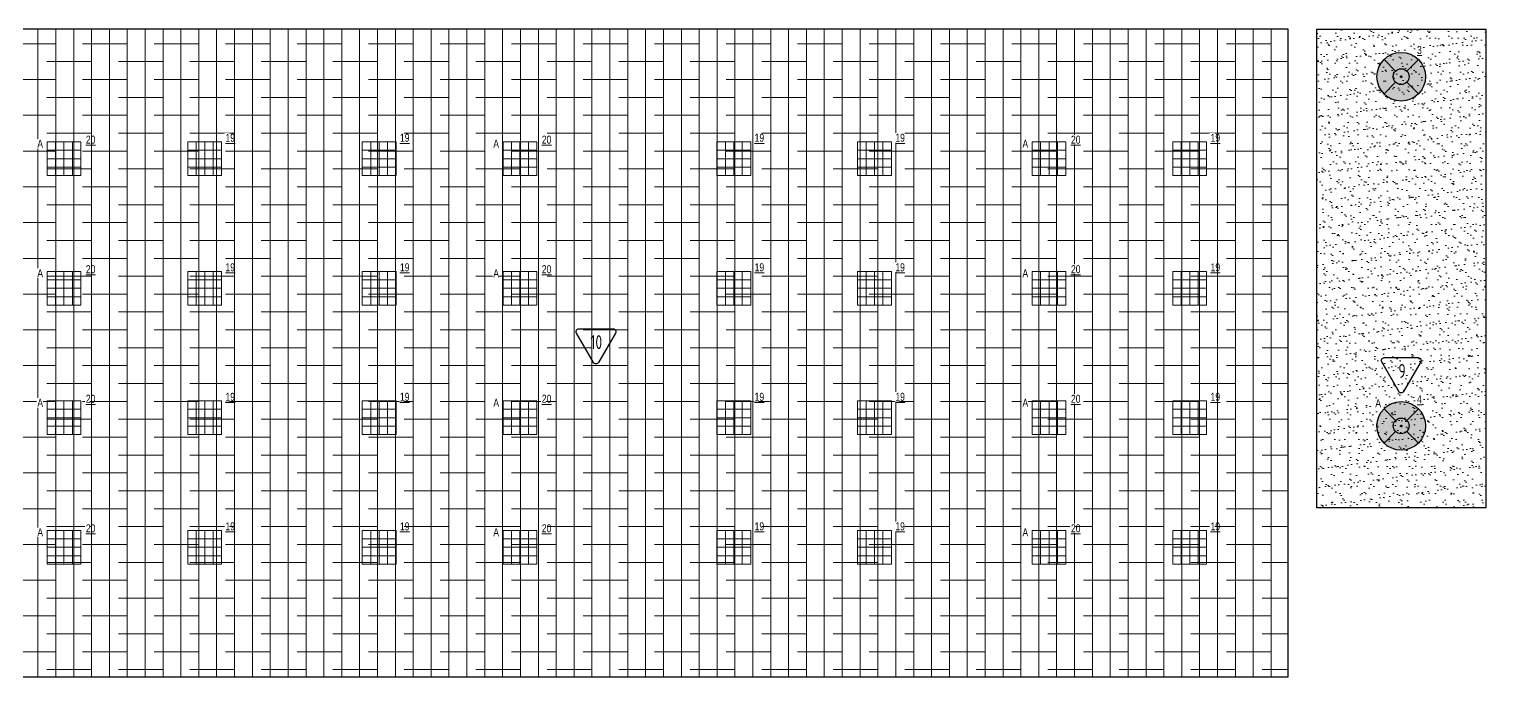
# Model space of a CAD drawing. Header units: millimetres. Extents: x -547274 to 397870, y -45599 to 141350.
# Drawn here: x -45914 to -20036, y 115851 to 127351 of the extents above; entities that cross this region are included whole.
import ezdxf

# ---------------------------------------------------------------- set-up
doc = ezdxf.new("R2010")
doc.units = ezdxf.units.MM
for name, color, linetype, lineweight in [('_ЭОМ_ОБЩ_Освещение_текст тип светильника', 172, 'Continuous', 50), ('_ЭОМ_светильник А', 1, 'Continuous', 35), ('_ЭОМ_светильник Р', 4, 'Continuous', 35)]:
    doc.layers.add(name, color=color, linetype=linetype, lineweight=lineweight)
doc.layers.add('X-ref Light Emergency', color=249, linetype='Continuous')
doc.layers.add('АР_Потолок_Покраска', color=7, linetype='Continuous', lineweight=5, true_color=0x007399)
doc.layers.add('АР_Потолок_сетка', color=7, linetype='Continuous', lineweight=0, true_color=0x636466)
doc.styles.add('ISOCPEUR', font='isocpeur.ttf', dxfattribs={"height": 799.9999999999999})
doc.styles.add('ГОСТ', font='cad.shx', dxfattribs={"width": 0.8})

# ---------------------------------------------------------------- blocks, each defined once
blk = doc.blocks.new('подвесной светильник люстра')
at = {"true_color": 0xf8f6b0, "transparency": 33554687}
h = blk.add_hatch(color=51, dxfattribs=at)
h.dxf.hatch_style = 1
edge = h.paths.add_edge_path()
edge.add_ellipse((0, 0), major_axis=(-431.6666666666836, 0), ratio=0.9999999999999278, start_angle=225.0000000000021, end_angle=314.9999999999979)
edge.add_line((-305.234427212194, 305.234427212194), (-98.99494936611666, 98.99494936611666))
edge.add_ellipse((0, 0), major_axis=(-140.0000000000049, 0), ratio=0.9999999999999304, start_angle=225.000000000002, end_angle=314.999999999998, ccw=False)
edge.add_line((98.99494936612066, 98.99494936611336), (305.2344272121939, 305.2344272121939))
edge = h.paths.add_edge_path()
edge.add_ellipse((0, 0), major_axis=(-140.0000000000049, 0), ratio=0.9999999999999304, start_angle=314.999999999998, end_angle=405.000000000002, ccw=False)
edge.add_line((-98.99494936611666, 98.99494936611666), (-305.234427212194, 305.234427212194))
edge.add_ellipse((0, 0), major_axis=(-431.6666666666836, 0), ratio=0.9999999999999278, start_angle=314.9999999999979, end_angle=405.0000000000014)
edge.add_line((-305.2344272121976, -305.2344272121903), (-98.99494936611669, -98.99494936611666))
edge = h.paths.add_edge_path()
edge.add_ellipse((0, 0), major_axis=(-140.0000000000049, 0), ratio=0.9999999999999304, start_angle=405.000000000002, end_angle=494.999999999998, ccw=False)
edge.add_line((-98.99494936611664, -98.99494936611677), (-305.2344272121976, -305.2344272121903))
edge.add_ellipse((0, 0), major_axis=(-431.6666666666836, 0), ratio=0.9999999999999278, start_angle=405.0000000000014, end_angle=494.9999999999979)
edge.add_line((305.234427212194, -305.234427212194), (98.99494936611669, -98.99494936611666))
edge = h.paths.add_edge_path()
edge.add_ellipse((0, 0), major_axis=(-431.6666666666836, 0), ratio=0.9999999999999278, start_angle=494.9999999999979, end_angle=585.0000000000022)
edge.add_line((305.234427212194, 305.2344272121939), (98.99494936612007, 98.99494936611276))
edge.add_ellipse((0, 0), major_axis=(-140.0000000000049, 0), ratio=0.9999999999999304, start_angle=494.999999999998, end_angle=585.000000000002, ccw=False)
edge.add_line((98.99494936611674, -98.99494936611666), (305.2344272121939, -305.234427212194))
edge = h.paths.add_edge_path()
edge.add_ellipse((0, 0), major_axis=(-140.0000000000049, 0), ratio=0.9999999999999304, start_angle=494.999999999998, end_angle=585.0000000000019)
edge.add_ellipse((0, 0), major_axis=(-140.0000000000049, 0), ratio=0.9999999999999304, start_angle=225.000000000002, end_angle=314.999999999998)
edge.add_ellipse((0, 0), major_axis=(-140.0000000000049, 0), ratio=0.9999999999999304, start_angle=314.999999999998, end_angle=405.000000000002)
edge.add_ellipse((0, 0), major_axis=(-140.0000000000049, 0), ratio=0.9999999999999304, start_angle=405.000000000002, end_angle=494.999999999998)
edge = h.paths.add_edge_path(flags=16)
edge.add_ellipse((0, 0), major_axis=(-14.00000000000909, 0), ratio=0.9999999999987021, start_angle=0, end_angle=360)
at = {"color": 0, "linetype": 'ByBlock', "lineweight": -2}
for points in [[(-305.2344272121991, 305.2344272121991), (-98.99494936611154, 98.99494936611154)], [(305.2344272121991, 305.2344272121991), (98.99494936611882, 98.99494936611154)], [(-98.99494936611154, -98.99494936611154), (-305.2344272121918, -305.2344272121845)], [(98.99494936611154, -98.99494936611154), (305.2344272121991, -305.2344272121991)]]:
    blk.add_lwpolyline(points, dxfattribs=at)
for major_axis, ratio, start_param, end_param in [((-431.6666666666836, 0), 0.9999999999999278, 3.926990816987278, 10.21017612416686), ((-140.0000000000049, 0), 0.9999999999999304, 3.926990816987276, 10.21017612416686), ((-140.0000000000049, 0), 0.9999999999999304, 3.926990816987276, 10.21017612416686), ((-14.00000000000909, 0), 0.9999999999987021, 3.926990816987891, 10.21017612416748)]:
    blk.add_ellipse((0, 0), major_axis=major_axis, ratio=ratio, start_param=start_param, end_param=end_param, dxfattribs=at)
blk = doc.blocks.new('RVE-PRIME-STRONG-595-N')
at = {"color": 0, "linetype": 'ByBlock', "lineweight": -2, "ltscale": 40}
blk.add_lwpolyline([(300, -300), (-300, -300), (-300, 300), (300, 300)], close=True, dxfattribs=at)
for points in [[(-150, 300), (-150, -300)], [(0, 300), (0, -300)], [(150, 300), (150, -300)], [(-300, 150), (300, 150)], [(-300, 0), (300, 0)], [(-300, -150), (300, -150)]]:
    blk.add_lwpolyline(points, dxfattribs=at)

msp = doc.modelspace()

# ---------------------------------------------------------------- hatches: boundary and pattern name
at = {"layer": 'АР_Потолок_Покраска'}
h = msp.add_hatch(dxfattribs=at)
h.set_pattern_fill('AR-SAND', color=256, scale=5)
h.set_pattern_definition([(37.50000000000001, (-228562.5355962172, 92479.56216568893), (-8.000156479920228, 244.7066186646712), [0, -193.04, 0, -215.9, 0, -206.375]), (7.499999999999999, (-228562.5355962172, 92479.56216568893), (224.7616415690013, 358.4125502841771), [0, -104.14, 0, -173.99, 0, -66.67500000000001]), (327.5, (-228718.7455962172, 92479.56216568893), (395.496185120729, 0.718592339272881), [0, -63.5, 0, -228.6, 0, -298.45]), (317.5, (-228718.7455962172, 92479.56216568893), (381.7782262361486, 111.4646616286082), [0, -31.75, 0, -149.86, 0, -171.45])])
h.paths.add_polyline_path([(-20035.75909551533, 127350.6824583525), (-20035.75909551539, 118850.6824583525), (-23035.75909551533, 118850.6824583525), (-23035.75909551539, 127350.6824583525)])
at = {"layer": 'АР_Потолок_сетка'}
h = msp.add_hatch(dxfattribs=at)
h.set_pattern_fill('ANSI38', color=256, scale=100, angle=45)
h.set_pattern_definition([(90, (-28930.73670896448, 113120.8928333039), (-317.5, 0), []), (180, (-28930.73670896448, 113120.8928333039), (-635, -317.4999999999999), [793.75, -476.25])])
h.paths.add_polyline_path([(-23545.75909551539, 127350.6824583525), (-47095.75909707361, 127350.6824583525), (-47095.7590955153, 115850.6824583525), (-23545.75909551539, 115850.6824583525)])

# ---------------------------------------------------------------- linework, layer by layer
for points in [[(-23545.75909551539, 127350.6824583525), (-47095.75909707361, 127350.6824583525), (-47095.7590955153, 115850.6824583525), (-23545.75909551539, 115850.6824583525)], [(-20035.75909551533, 127350.6824583525), (-20035.75909551539, 118850.6824583525), (-23035.75909551533, 118850.6824583525), (-23035.75909551539, 127350.6824583525)]]:
    msp.add_lwpolyline(points, close=True)
for points in [[(-36147.76774188763, 122030.774044508), (-35541.54980115828, 122030.7740445077, -0.5773494962845065), (-35498.24855204139, 121955.7742818121), (-35801.35743655791, 121430.7742936039, -0.5773541042744643), (-35887.96026456941, 121430.7742936039), (-36191.06892653313, 121955.7738963406, -0.5773491286020777), (-36147.76774188763, 122030.774044508, -1.710881644036777e-06)], [(-21842.9735478634, 121518.2093992644), (-21236.75560713405, 121518.2093992642, -0.5773494962845065), (-21193.45435801716, 121443.2096365685), (-21496.56324253368, 120918.2096483604, -0.5773541042744643), (-21583.16607054518, 120918.2096483604), (-21886.2747325089, 121443.209251097, -0.5773491286020777), (-21842.9735478634, 121518.2093992644, -1.710881644036777e-06)]]:
    msp.add_lwpolyline(points, format="xyb")

# ---------------------------------------------------------------- block references
at = {"layer": '_ЭОМ_светильник А', "color": 18, "lineweight": 18, "ltscale": 100, "true_color": 0x000000}
for name, p in [('RVE-PRIME-STRONG-595-N', (-45295.7590955152, 125050.6824583526)), ('RVE-PRIME-STRONG-595-N', (-37195.7590955152, 125050.6824583526)), ('RVE-PRIME-STRONG-595-N', (-27795.7590955152, 125050.6824583526)), ('RVE-PRIME-STRONG-595-N', (-45295.7590955152, 122750.6824583526)), ('RVE-PRIME-STRONG-595-N', (-37195.7590955152, 122750.6824583526)), ('RVE-PRIME-STRONG-595-N', (-27795.7590955152, 122750.6824583526)), ('RVE-PRIME-STRONG-595-N', (-45295.7590955152, 120450.6824583526)), ('RVE-PRIME-STRONG-595-N', (-37195.7590955152, 120450.6824583526)), ('RVE-PRIME-STRONG-595-N', (-27795.7590955152, 120450.6824583526)), ('подвесной светильник люстра', (-21539.86391755806, 120306.0208585283)), ('RVE-PRIME-STRONG-595-N', (-45295.7590955152, 118150.6824583526)), ('RVE-PRIME-STRONG-595-N', (-37195.7590955152, 118150.6824583526)), ('RVE-PRIME-STRONG-595-N', (-27795.7590955152, 118150.6824583526))]:
    msp.add_blockref(name, p, dxfattribs=at)
at = {"layer": '_ЭОМ_светильник Р', "color": 18, "lineweight": 18, "ltscale": 100, "true_color": 0x000000}
for name, p in [('подвесной светильник люстра', (-21539.86391755806, 126506.0208585283)), ('RVE-PRIME-STRONG-595-N', (-42795.7590955152, 125050.6824583526)), ('RVE-PRIME-STRONG-595-N', (-39695.7590955152, 125050.6824583526)), ('RVE-PRIME-STRONG-595-N', (-33395.7590955152, 125050.6824583526)), ('RVE-PRIME-STRONG-595-N', (-30895.7590955152, 125050.6824583526)), ('RVE-PRIME-STRONG-595-N', (-25295.7590955152, 125050.6824583526)), ('RVE-PRIME-STRONG-595-N', (-42795.7590955152, 122750.6824583526)), ('RVE-PRIME-STRONG-595-N', (-39695.7590955152, 122750.6824583526)), ('RVE-PRIME-STRONG-595-N', (-33395.7590955152, 122750.6824583526)), ('RVE-PRIME-STRONG-595-N', (-30895.7590955152, 122750.6824583526)), ('RVE-PRIME-STRONG-595-N', (-25295.7590955152, 122750.6824583526)), ('RVE-PRIME-STRONG-595-N', (-42795.7590955152, 120450.6824583526)), ('RVE-PRIME-STRONG-595-N', (-39695.7590955152, 120450.6824583526)), ('RVE-PRIME-STRONG-595-N', (-33395.7590955152, 120450.6824583526)), ('RVE-PRIME-STRONG-595-N', (-30895.7590955152, 120450.6824583526)), ('RVE-PRIME-STRONG-595-N', (-25295.7590955152, 120450.6824583526)), ('RVE-PRIME-STRONG-595-N', (-42795.7590955152, 118150.6824583526)), ('RVE-PRIME-STRONG-595-N', (-39695.7590955152, 118150.6824583526)), ('RVE-PRIME-STRONG-595-N', (-33395.7590955152, 118150.6824583526)), ('RVE-PRIME-STRONG-595-N', (-30895.7590955152, 118150.6824583526)), ('RVE-PRIME-STRONG-595-N', (-25295.7590955152, 118150.6824583526))]:
    msp.add_blockref(name, p, dxfattribs=at)
at = {"layer": 'X-ref Light Emergency', "linetype": 'ByBlock', "ltscale": 40}
for p in [(-21539.86391755802, 126506.0208585283), (-21539.86391755802, 120306.0208585283)]:
    msp.add_blockref('подвесной светильник люстра', p, dxfattribs=at)
at = {"layer": 'X-ref Light Emergency', "color": 18, "linetype": 'ByBlock', "lineweight": 18, "ltscale": 40, "true_color": 0x000000}
for name, p in [('подвесной светильник люстра', (-21539.86391755806, 126506.0208585283)), ('RVE-PRIME-STRONG-595-N', (-27795.7590955152, 125050.6824583526)), ('RVE-PRIME-STRONG-595-N', (-25295.7590955152, 125050.6824583526)), ('RVE-PRIME-STRONG-595-N', (-27795.7590955152, 122750.6824583526)), ('RVE-PRIME-STRONG-595-N', (-25295.7590955152, 122750.6824583526)), ('RVE-PRIME-STRONG-595-N', (-27795.7590955152, 120450.6824583526)), ('RVE-PRIME-STRONG-595-N', (-25295.7590955152, 120450.6824583526)), ('подвесной светильник люстра', (-21539.86391755806, 120306.0208585283)), ('RVE-PRIME-STRONG-595-N', (-27795.7590955152, 118150.6824583526)), ('RVE-PRIME-STRONG-595-N', (-25295.7590955152, 118150.6824583526))]:
    msp.add_blockref(name, p, dxfattribs=at)

# ---------------------------------------------------------------- texts
at = {"char_height": 250, "width": 294.3337657886732, "attachment_point": 1, "style": 'ISOCPEUR'}
for s, insert in [('{\\W0.7;10}', (-35942.31914586897, 121918.6920089888)), ('{\\W0.7;9}', (-21589.28130973576, 121406.1273637452))]:
    msp.add_mtext(s, dxfattribs=dict(at, insert=insert))

# ---------------------------------------------------------------- next in the draw order: texts
at = {"layer": '_ЭОМ_ОБЩ_Освещение_текст тип светильника', "color": 18, "lineweight": 18, "ltscale": 40, "true_color": 0x000000, "char_height": 142.1875, "width": 55.871829552576, "attachment_point": 1, "style": 'ГОСТ', "bg_fill": 3, "box_fill_scale": 1.1, "bg_fill_color": 256, "bg_fill_transparency": 0}
for s, insert in [('{\\L3}', (-21258.49214418449, 127051.5211162667)), ('{\\L20}', (-44906.29079864368, 125459.197215653)), ('{\\L19}', (-42426.09852023616, 125493.6976599889)), ('{\\L19}', (-39326.09852023616, 125493.6976599889)), ('{\\L20}', (-36806.29079864368, 125459.197215653)), ('{\\L19}', (-33026.09852023616, 125493.6976599889)), ('{\\L19}', (-30526.09852023616, 125493.6976599889)), ('{\\L20}', (-27406.29079864368, 125459.197215653)), ('{\\L19}', (-24926.09852023616, 125493.6976599889)), ('{\\L19}', (-42426.09852023616, 123193.6976599889)), ('{\\L19}', (-39326.09852023616, 123193.6976599889)), ('{\\L19}', (-33026.09852023616, 123193.6976599889)), ('{\\L19}', (-30526.09852023616, 123193.6976599889)), ('{\\L19}', (-24926.09852023616, 123193.6976599889)), ('{\\L20}', (-44906.29079864368, 123159.197215653)), ('{\\L20}', (-36806.29079864368, 123159.197215653)), ('{\\L20}', (-27406.29079864368, 123159.197215653)), ('{\\L20}', (-44906.29079864368, 120859.197215653)), ('{\\L19}', (-42426.09852023616, 120893.6976599889)), ('{\\L19}', (-39326.09852023616, 120893.6976599889)), ('{\\L20}', (-36806.29079864368, 120859.197215653)), ('{\\L19}', (-33026.09852023616, 120893.6976599889)), ('{\\L19}', (-30526.09852023616, 120893.6976599889)), ('{\\L20}', (-27406.29079864368, 120859.197215653)), ('{\\L19}', (-24926.09852023616, 120893.6976599889)), ('{\\L4}', (-21258.49214418449, 120851.5211162667)), ('{\\L20}', (-44906.29079864368, 118559.197215653)), ('{\\L19}', (-42426.09852023616, 118593.6976599889)), ('{\\L19}', (-39326.09852023616, 118593.6976599889)), ('{\\L20}', (-36806.29079864368, 118559.197215653)), ('{\\L19}', (-33026.09852023616, 118593.6976599889)), ('{\\L19}', (-30526.09852023616, 118593.6976599889)), ('{\\L20}', (-27406.29079864368, 118559.197215653)), ('{\\L19}', (-24926.09852023616, 118593.6976599889))]:
    msp.add_mtext(s, dxfattribs=dict(at, insert=insert))
at = {"layer": '_ЭОМ_светильник А', "color": 18, "lineweight": 18, "ltscale": 100, "true_color": 0x000000, "char_height": 142.1875, "width": 86.04374658316377, "attachment_point": 1, "style": 'ГОСТ', "bg_fill": 3, "box_fill_scale": 1.1, "bg_fill_color": 256, "bg_fill_transparency": 0}
for insert in [(-45768.18643430674, 125387.5393698149), (-37668.18643430674, 125387.5393698149), (-28268.18643430674, 125387.5393698149), (-45768.18643430674, 123087.5393698149), (-37668.18643430674, 123087.5393698149), (-28268.18643430674, 123087.5393698149), (-45768.18643430674, 120787.5393698149), (-37668.18643430674, 120787.5393698149), (-28268.18643430674, 120787.5393698149), (-21999.65145367089, 120780.8624252579), (-45768.18643430674, 118487.5393698149), (-37668.18643430674, 118487.5393698149), (-28268.18643430674, 118487.5393698149)]:
    msp.add_mtext('А', dxfattribs=dict(at, insert=insert))

doc.saveas('drawing.dxf')
